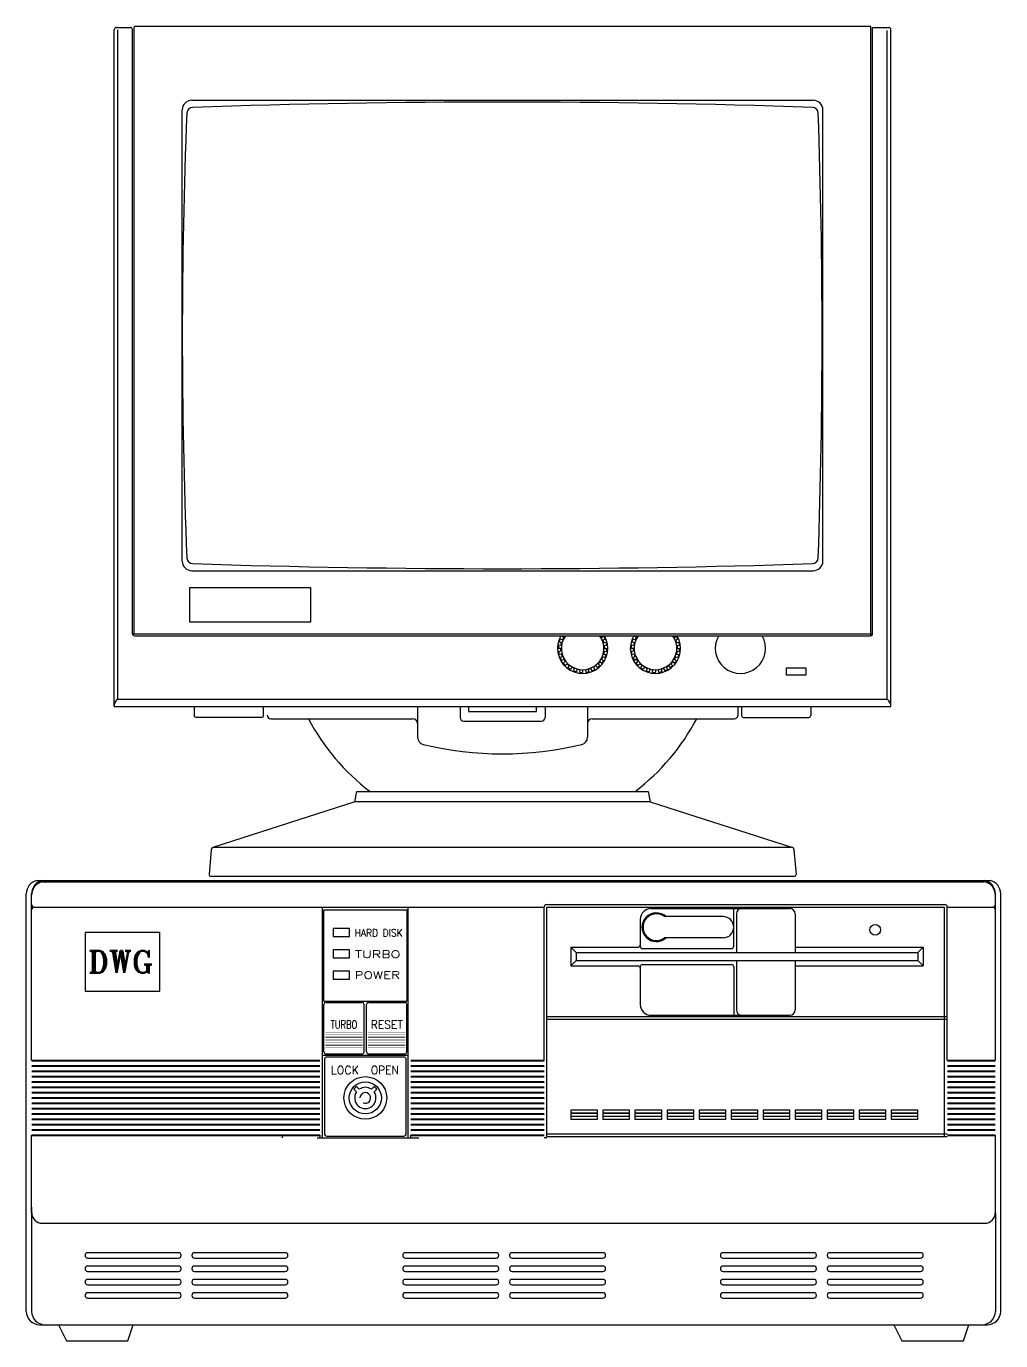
# Model space of a CAD drawing. Extents: x -42728 to 99010, y -18674 to 47645.
# Drawn here: x 43366 to 43829, y 25583 to 26207 of the extents above; entities that cross this region are included whole.
import ezdxf
from ezdxf.enums import TextEntityAlignment as Align

# ---------------------------------------------------------------- set-up
doc = ezdxf.new("R2010")
doc.units = 0
doc.header["$LTSCALE"] = 100
doc.header["$MEASUREMENT"] = 0
doc.layers.get('0').update_dxf_attribs({"linetype": 'CONTINUOUS'})
doc.styles.add('SIMP', font='ROMAND', dxfattribs={"width": 0.85})
doc.styles.add('TR', font='ROMANT')

# ---------------------------------------------------------------- blocks, each defined once
blk = doc.blocks.new('FTBOX1')
for p, q in [((0.258, 6.871), (14.396, 6.871)), ((0.338, 6.851), (14.31, 6.851)), ((0.1, 0.475), (0.1, 6.673)), ((0.179, 4.198), (0.179, 6.673)), ((14.475, 4.198), (14.475, 6.673)), ((14.554, 0.475), (14.554, 6.673)), ((0.219, 6.475), (7.782, 6.475)), ((4.496, 3.049), (4.496, 6.475)), ((5.763, 3.049), (5.763, 6.475)), ((7.782, 4.198), (7.782, 6.481)), ((7.816, 6.514), (13.728, 6.514)), ((7.822, 6.475), (13.722, 6.475)), ((7.822, 3.069), (7.822, 6.475)), ((9.366, 6.455), (10.634, 6.455)), ((10.594, 6.455), (10.713, 6.455)), ((10.594, 5.894), (10.594, 6.455)), ((10.713, 6.455), (11.426, 6.455)), ((13.722, 3.069), (13.722, 6.475)), ((13.762, 4.198), (13.762, 6.481)), ((13.762, 6.475), (14.435, 6.475)), ((4.515, 6.435), (5.746, 6.435)), ((4.515, 5.082), (4.515, 6.435)), ((5.746, 6.435), (5.746, 5.083)), ((9.208, 6.296), (9.208, 5.914)), ((10.436, 6.336), (9.564, 6.336)), ((10.634, 6.376), (10.634, 5.801)), ((11.505, 6.376), (11.505, 5.801)), ((9.208, 6.059), (9.208, 5.894)), ((8.178, 5.881), (8.258, 5.801)), ((8.178, 5.881), (8.178, 5.603)), ((8.178, 5.881), (9.174, 5.881)), ((9.242, 5.861), (10.56, 5.861)), ((10.436, 6.019), (9.564, 6.019)), ((11.505, 5.881), (13.406, 5.881)), ((13.326, 5.801), (13.406, 5.881)), ((13.406, 5.881), (13.406, 5.603)), ((8.258, 5.683), (8.178, 5.603)), ((8.258, 5.801), (8.258, 5.683)), ((8.258, 5.801), (13.326, 5.801)), ((8.258, 5.683), (13.326, 5.683)), ((10.634, 5.683), (10.634, 4.95)), ((11.505, 5.683), (11.505, 4.95)), ((13.326, 5.801), (13.326, 5.683)), ((13.406, 5.603), (13.326, 5.683)), ((8.178, 5.603), (9.174, 5.603)), ((9.208, 5.59), (9.208, 5.504)), ((9.208, 5.57), (9.208, 5.029)), ((9.242, 5.623), (10.56, 5.623)), ((10.594, 5.59), (10.594, 4.871)), ((11.505, 5.603), (13.406, 5.603)), ((4.515, 5.082), (5.743, 5.082)), ((4.515, 4.33), (4.515, 5.028)), ((4.549, 5.062), (5.077, 5.062)), ((5.11, 4.33), (5.11, 5.028)), ((5.148, 4.33), (5.148, 5.028)), ((5.182, 5.062), (5.709, 5.062)), ((5.743, 4.33), (5.743, 5.028)), ((7.822, 4.851), (13.762, 4.851)), ((7.822, 4.811), (13.762, 4.811)), ((9.366, 4.871), (10.634, 4.871)), ((10.594, 4.871), (10.713, 4.871)), ((10.634, 4.871), (10.634, 4.851)), ((10.713, 4.871), (11.426, 4.871)), ((4.549, 4.297), (5.077, 4.297)), ((5.182, 4.297), (5.709, 4.297)), ((4.496, 4.277), (5.763, 4.277)), ((4.999, 3.734), (4.958, 3.775)), ((5.039, 3.773), (4.998, 3.814)), ((5.22, 3.773), (5.261, 3.814)), ((5.259, 3.734), (5.3, 3.775)), ((5.261, 3.814), (5.3, 3.775)), ((0.179, 1.94), (0.179, 3.089)), ((4.416, 3.049), (5.921, 3.049)), ((7.822, 3.049), (7.782, 3.049)), ((7.822, 3.109), (13.762, 3.109)), ((7.822, 3.069), (13.762, 3.069)), ((14.475, 1.94), (14.475, 3.089)), ((0.179, 2.02), (0.179, 0.475)), ((0.338, 1.782), (14.316, 1.782)), ((14.475, 1.94), (14.475, 0.475)), ((0.298, 0.277), (0.377, 0.277)), ((0.377, 0.277), (14.277, 0.277)), ((0.575, 0.277), (0.694, 0.04)), ((1.605, 0.04), (1.684, 0.277)), ((12.97, 0.277), (13.089, 0.04)), ((14, 0.04), (14.079, 0.277)), ((14.198, 0.277), (14.356, 0.277)), ((0.694, 0.04), (1.605, 0.04)), ((13.089, 0.04), (14, 0.04))]:
    blk.add_line(p, q)
for points in [[(0.971, 6.098), (0.971, 5.227), (2.08, 5.227), (2.08, 6.098)], [(4.654, 6.158), (4.654, 6.039), (4.892, 6.039), (4.892, 6.158)], [(4.654, 5.841), (4.654, 5.722), (4.892, 5.722), (4.892, 5.841)], [(4.654, 5.524), (4.654, 5.405), (4.892, 5.405), (4.892, 5.524)], [(8.178, 3.421), (8.574, 3.421), (8.574, 3.461), (8.178, 3.461)], [(8.178, 3.374), (8.574, 3.374), (8.574, 3.414), (8.178, 3.414)], [(8.178, 3.326), (8.574, 3.326), (8.574, 3.366), (8.178, 3.366)], [(8.654, 3.421), (9.05, 3.421), (9.05, 3.461), (8.654, 3.461)], [(8.654, 3.374), (9.05, 3.374), (9.05, 3.414), (8.654, 3.414)], [(8.654, 3.326), (9.05, 3.326), (9.05, 3.366), (8.654, 3.366)], [(9.129, 3.421), (9.525, 3.421), (9.525, 3.461), (9.129, 3.461)], [(9.129, 3.374), (9.525, 3.374), (9.525, 3.414), (9.129, 3.414)], [(9.129, 3.326), (9.525, 3.326), (9.525, 3.366), (9.129, 3.366)], [(9.604, 3.421), (10, 3.421), (10, 3.461), (9.604, 3.461)], [(9.604, 3.374), (10, 3.374), (10, 3.414), (9.604, 3.414)], [(9.604, 3.326), (10, 3.326), (10, 3.366), (9.604, 3.366)], [(10.079, 3.421), (10.475, 3.421), (10.475, 3.461), (10.079, 3.461)], [(10.079, 3.374), (10.475, 3.374), (10.475, 3.414), (10.079, 3.414)], [(10.079, 3.326), (10.475, 3.326), (10.475, 3.366), (10.079, 3.366)], [(10.554, 3.421), (10.95, 3.421), (10.95, 3.461), (10.554, 3.461)], [(10.554, 3.374), (10.95, 3.374), (10.95, 3.414), (10.554, 3.414)], [(10.554, 3.326), (10.95, 3.326), (10.95, 3.366), (10.554, 3.366)], [(11.03, 3.421), (11.426, 3.421), (11.426, 3.461), (11.03, 3.461)], [(11.03, 3.374), (11.426, 3.374), (11.426, 3.414), (11.03, 3.414)], [(11.03, 3.326), (11.426, 3.326), (11.426, 3.366), (11.03, 3.366)], [(11.505, 3.421), (11.901, 3.421), (11.901, 3.461), (11.505, 3.461)], [(11.505, 3.374), (11.901, 3.374), (11.901, 3.414), (11.505, 3.414)], [(11.505, 3.326), (11.901, 3.326), (11.901, 3.366), (11.505, 3.366)], [(11.98, 3.421), (12.376, 3.421), (12.376, 3.461), (11.98, 3.461)], [(11.98, 3.374), (12.376, 3.374), (12.376, 3.414), (11.98, 3.414)], [(11.98, 3.326), (12.376, 3.326), (12.376, 3.366), (11.98, 3.366)], [(12.455, 3.421), (12.851, 3.421), (12.851, 3.461), (12.455, 3.461)], [(12.455, 3.374), (12.851, 3.374), (12.851, 3.414), (12.455, 3.414)], [(12.455, 3.326), (12.851, 3.326), (12.851, 3.366), (12.455, 3.366)], [(12.93, 3.421), (13.326, 3.421), (13.326, 3.461), (12.93, 3.461)], [(12.93, 3.374), (13.326, 3.374), (13.326, 3.414), (12.93, 3.414)], [(12.93, 3.326), (13.326, 3.326), (13.326, 3.366), (12.93, 3.366)]]:
    blk.add_lwpolyline(points, close=True)
for points, const_width in [([(4.535, 4.609), (5.09, 4.609)], 0.00594), ([(4.535, 4.586), (5.09, 4.586)], 0.00594), ([(4.535, 4.562), (5.09, 4.562)], 0.00594), ([(4.535, 4.538), (5.09, 4.538)], 0.00594), ([(4.535, 4.514), (5.09, 4.514)], 0.00594), ([(4.535, 4.491), (5.09, 4.491)], 0.00594), ([(5.169, 4.609), (5.723, 4.609)], 0.00594), ([(5.169, 4.586), (5.723, 4.586)], 0.00594), ([(5.169, 4.562), (5.723, 4.562)], 0.00594), ([(5.169, 4.538), (5.723, 4.538)], 0.00594), ([(5.169, 4.514), (5.723, 4.514)], 0.00594), ([(5.169, 4.491), (5.723, 4.491)], 0.00594), ([(4.535, 4.467), (5.09, 4.467)], 0.00594), ([(4.535, 4.443), (5.09, 4.443)], 0.00594), ([(4.535, 4.419), (5.09, 4.419)], 0.00594), ([(4.535, 4.396), (5.09, 4.396)], 0.00594), ([(5.169, 4.467), (5.723, 4.467)], 0.00594), ([(5.169, 4.443), (5.723, 4.443)], 0.00594), ([(5.169, 4.419), (5.723, 4.419)], 0.00594), ([(5.169, 4.396), (5.723, 4.396)], 0.00594), ([(0.179, 4.198), (4.456, 4.198)], 0.0317), ([(0.179, 4.118), (4.456, 4.118)], 0.0317), ([(5.802, 4.198), (7.782, 4.198)], 0.0317), ([(5.802, 4.118), (7.782, 4.118)], 0.0317), ([(13.762, 4.198), (14.475, 4.198)], 0.0317), ([(13.762, 4.118), (14.475, 4.118)], 0.0317), ([(0.179, 4.039), (4.456, 4.039)], 0.0317), ([(0.179, 3.96), (4.456, 3.96)], 0.0317), ([(5.802, 4.039), (7.782, 4.039)], 0.0317), ([(5.802, 3.96), (7.782, 3.96)], 0.0317), ([(13.762, 4.039), (14.475, 4.039)], 0.0317), ([(13.762, 3.96), (14.475, 3.96)], 0.0317), ([(0.179, 3.881), (4.456, 3.881)], 0.0317), ([(0.179, 3.802), (4.456, 3.802)], 0.0317), ([(0.179, 3.722), (4.456, 3.722)], 0.0317), ([(5.802, 3.881), (7.782, 3.881)], 0.0317), ([(5.802, 3.802), (7.782, 3.802)], 0.0317), ([(5.802, 3.722), (7.782, 3.722)], 0.0317), ([(13.762, 3.881), (14.475, 3.881)], 0.0317), ([(13.762, 3.802), (14.475, 3.802)], 0.0317), ([(13.762, 3.722), (14.475, 3.722)], 0.0317), ([(0.179, 3.643), (4.456, 3.643)], 0.0317), ([(0.179, 3.564), (4.456, 3.564)], 0.0317), ([(5.802, 3.643), (7.782, 3.643)], 0.0317), ([(5.802, 3.564), (7.782, 3.564)], 0.0317), ([(13.762, 3.643), (14.475, 3.643)], 0.0317), ([(13.762, 3.564), (14.475, 3.564)], 0.0317), ([(0.179, 3.485), (4.456, 3.485)], 0.0317), ([(0.179, 3.406), (4.456, 3.406)], 0.0317), ([(0.179, 3.326), (4.456, 3.326)], 0.0317), ([(5.802, 3.485), (7.782, 3.485)], 0.0317), ([(5.802, 3.406), (7.782, 3.406)], 0.0317), ([(5.802, 3.326), (7.782, 3.326)], 0.0317), ([(13.762, 3.485), (14.475, 3.485)], 0.0317), ([(13.762, 3.406), (14.475, 3.406)], 0.0317), ([(13.762, 3.326), (14.475, 3.326)], 0.0317), ([(0.179, 3.247), (4.456, 3.247)], 0.0317), ([(0.179, 3.168), (4.456, 3.168)], 0.0317), ([(5.802, 3.247), (7.782, 3.247)], 0.0317), ([(5.802, 3.168), (7.782, 3.168)], 0.0317), ([(13.762, 3.247), (14.475, 3.247)], 0.0317), ([(13.762, 3.168), (14.475, 3.168)], 0.0317), ([(0.179, 3.089), (4.456, 3.089)], 0.0317), ([(5.802, 3.089), (7.782, 3.089)], 0.0317), ([(13.762, 3.089), (14.475, 3.089)], 0.0317)]:
    blk.add_lwpolyline(points, dxfattribs=dict(const_width=const_width))
for points in [[(4.523, 4.215), (4.523, 3.111, 0.414214), (4.557, 3.078), (5.701, 3.078, 0.414214), (5.735, 3.111), (5.735, 4.215, 0.414214), (5.701, 4.249), (4.557, 4.249, 0.414214)], [(1.01, 1.267), (2.358, 1.267, 0.414214), (2.397, 1.306), (2.397, 1.307, 0.414214), (2.358, 1.346), (1.01, 1.346, 0.414214), (0.971, 1.307), (0.971, 1.306, 0.414214)], [(2.594, 1.267), (3.942, 1.267, 0.414214), (3.981, 1.306), (3.981, 1.307, 0.414214), (3.942, 1.346), (2.594, 1.346, 0.414214), (2.555, 1.307), (2.555, 1.306, 0.414214)], [(5.723, 1.267), (7.07, 1.267, 0.414214), (7.109, 1.306), (7.109, 1.307, 0.414214), (7.07, 1.346), (5.723, 1.346, 0.414214), (5.684, 1.307), (5.684, 1.306, 0.414214)], [(7.307, 1.267), (8.654, 1.267, 0.414214), (8.693, 1.306), (8.693, 1.307, 0.414214), (8.654, 1.346), (7.307, 1.346, 0.414214), (7.268, 1.307), (7.268, 1.306, 0.414214)], [(10.435, 1.267), (11.782, 1.267, 0.414214), (11.822, 1.306), (11.822, 1.307, 0.414214), (11.782, 1.346), (10.435, 1.346, 0.414214), (10.396, 1.307), (10.396, 1.306, 0.414214)], [(12.019, 1.267), (13.366, 1.267, 0.414214), (13.406, 1.306), (13.406, 1.307, 0.414214), (13.366, 1.346), (12.019, 1.346, 0.414214), (11.98, 1.307), (11.98, 1.306, 0.414214)], [(1.01, 1.069), (2.358, 1.069, 0.414214), (2.397, 1.108), (2.397, 1.109, 0.414214), (2.358, 1.148), (1.01, 1.148, 0.414214), (0.971, 1.109), (0.971, 1.108, 0.414214)], [(2.594, 1.069), (3.942, 1.069, 0.414214), (3.981, 1.108), (3.981, 1.109, 0.414214), (3.942, 1.148), (2.594, 1.148, 0.414214), (2.555, 1.109), (2.555, 1.108, 0.414214)], [(5.723, 1.069), (7.07, 1.069, 0.414214), (7.109, 1.108), (7.109, 1.109, 0.414214), (7.07, 1.148), (5.723, 1.148, 0.414214), (5.684, 1.109), (5.684, 1.108, 0.414214)], [(7.307, 1.069), (8.654, 1.069, 0.414214), (8.693, 1.108), (8.693, 1.109, 0.414214), (8.654, 1.148), (7.307, 1.148, 0.414214), (7.268, 1.109), (7.268, 1.108, 0.414214)], [(10.435, 1.069), (11.782, 1.069, 0.414214), (11.822, 1.108), (11.822, 1.109, 0.414214), (11.782, 1.148), (10.435, 1.148, 0.414214), (10.396, 1.109), (10.396, 1.108, 0.414214)], [(12.019, 1.069), (13.366, 1.069, 0.414214), (13.406, 1.108), (13.406, 1.109, 0.414214), (13.366, 1.148), (12.019, 1.148, 0.414214), (11.98, 1.109), (11.98, 1.108, 0.414214)], [(1.01, 0.871), (2.358, 0.871, 0.414214), (2.397, 0.91), (2.397, 0.911, 0.414214), (2.358, 0.95), (1.01, 0.95, 0.414214), (0.971, 0.911), (0.971, 0.91, 0.414214)], [(2.594, 0.871), (3.942, 0.871, 0.414214), (3.981, 0.91), (3.981, 0.911, 0.414214), (3.942, 0.95), (2.594, 0.95, 0.414214), (2.555, 0.911), (2.555, 0.91, 0.414214)], [(5.723, 0.871), (7.07, 0.871, 0.414214), (7.109, 0.91), (7.109, 0.911, 0.414214), (7.07, 0.95), (5.723, 0.95, 0.414214), (5.684, 0.911), (5.684, 0.91, 0.414214)], [(7.307, 0.871), (8.654, 0.871, 0.414214), (8.693, 0.91), (8.693, 0.911, 0.414214), (8.654, 0.95), (7.307, 0.95, 0.414214), (7.268, 0.911), (7.268, 0.91, 0.414214)], [(10.435, 0.871), (11.782, 0.871, 0.414214), (11.822, 0.91), (11.822, 0.911, 0.414214), (11.782, 0.95), (10.435, 0.95, 0.414214), (10.396, 0.911), (10.396, 0.91, 0.414214)], [(12.019, 0.871), (13.366, 0.871, 0.414214), (13.406, 0.91), (13.406, 0.911, 0.414214), (13.366, 0.95), (12.019, 0.95, 0.414214), (11.98, 0.911), (11.98, 0.91, 0.414214)], [(1.01, 0.673), (2.358, 0.673, 0.414214), (2.397, 0.712), (2.397, 0.713, 0.414214), (2.358, 0.752), (1.01, 0.752, 0.414214), (0.971, 0.713), (0.971, 0.712, 0.414214)], [(2.594, 0.673), (3.942, 0.673, 0.414214), (3.981, 0.712), (3.981, 0.713, 0.414214), (3.942, 0.752), (2.594, 0.752, 0.414214), (2.555, 0.713), (2.555, 0.712, 0.414214)], [(5.723, 0.673), (7.07, 0.673, 0.414214), (7.109, 0.712), (7.109, 0.713, 0.414214), (7.07, 0.752), (5.723, 0.752, 0.414214), (5.684, 0.713), (5.684, 0.712, 0.414214)], [(7.307, 0.673), (8.654, 0.673, 0.414214), (8.693, 0.712), (8.693, 0.713, 0.414214), (8.654, 0.752), (7.307, 0.752, 0.414214), (7.268, 0.713), (7.268, 0.712, 0.414214)], [(10.435, 0.673), (11.782, 0.673, 0.414214), (11.822, 0.712), (11.822, 0.713, 0.414214), (11.782, 0.752), (10.435, 0.752, 0.414214), (10.396, 0.713), (10.396, 0.712, 0.414214)], [(12.019, 0.673), (13.366, 0.673, 0.414214), (13.406, 0.712), (13.406, 0.713, 0.414214), (13.366, 0.752), (12.019, 0.752, 0.414214), (11.98, 0.713), (11.98, 0.712, 0.414214)]]:
    blk.add_lwpolyline(points, format="xyb", close=True)
for points in [[(3.902, 3.049), (3.902, 3.089)], [(4.456, 3.089), (4.456, 3.049), (5.802, 3.049), (5.802, 3.089)]]:
    blk.add_lwpolyline(points)
for centre, radius in [((12.693, 6.138), 0.0792), ((5.129, 3.643), 0.317), ((5.129, 3.643), 0.238)]:
    blk.add_circle(centre, radius)
for centre, radius, start, end in [((0.303, 6.673), 0.203, 102.6804, 180), ((0.382, 6.673), 0.203, 102.6804, 180), ((0.382, 6.653), 0.203, 102.6804, 180), ((14.272, 6.673), 0.203, 0, 77.3196), ((14.272, 6.653), 0.203, 0, 77.3196), ((14.351, 6.673), 0.203, 0, 77.3196), ((0.219, 6.514), 0.0396, 180, 270), ((0.219, 6.435), 0.0396, 90, 180), ((7.816, 6.481), 0.0337, 90, 180), ((9.366, 6.296), 0.158, 90, 180), ((10.713, 6.376), 0.0792, 90, 180), ((11.426, 6.376), 0.0792, 0, 90), ((13.728, 6.481), 0.0337, 0, 90), ((14.435, 6.514), 0.0396, 270, 0), ((14.435, 6.435), 0.0396, 0, 90), ((9.446, 6.178), 0.213, 47.9337, 312.0663), ((9.446, 6.178), 0.198, 53.1301, 306.8699), ((10.436, 6.178), 0.158, 270, 90), ((9.174, 5.914), 0.0337, 270, 0), ((9.242, 5.894), 0.0337, 180, 270), ((10.56, 5.894), 0.0337, 270, 0), ((9.174, 5.57), 0.0337, 360, 90), ((9.242, 5.59), 0.0337, 90, 180), ((10.56, 5.59), 0.0337, 0, 90), ((4.549, 5.028), 0.0337, 90, 180), ((5.077, 5.028), 0.0337, 360, 90), ((5.182, 5.028), 0.0337, 90, 180), ((5.709, 5.028), 0.0337, 0, 90), ((9.366, 5.029), 0.158, 180, 270), ((10.713, 4.95), 0.0792, 180, 270), ((11.426, 4.95), 0.0792, 270, 360), ((4.549, 4.33), 0.0337, 180, 270), ((5.077, 4.33), 0.0337, 270, 0), ((5.182, 4.33), 0.0337, 180, 270), ((5.709, 4.33), 0.0337, 270, 0), ((5.129, 3.643), 0.216, 127.5433, 142.4567), ((5.129, 3.643), 0.158, 145.1821, 34.8179), ((5.129, 3.643), 0.158, 55.1821, 124.8179), ((5.129, 3.643), 0.0792, 245.4698, 180.4146), ((0.338, 1.94), 0.158, 180, 270), ((14.316, 1.94), 0.158, 270, 0), ((0.298, 0.475), 0.198, 180, 270), ((0.377, 0.475), 0.198, 180, 270), ((14.277, 0.475), 0.198, 270, 0), ((14.356, 0.475), 0.198, 270, 0)]:
    blk.add_arc(centre, radius, start, end)
at = {"style": 'SIMP'}
for s, height, width, p, p2 in [('HARD DISK', 0.1089, 0.799154, (4.971, 6.039), (5.684, 6.039)), ('TURBO', 0.1089, 1.324675, (4.975, 5.722), (5.649, 5.722)), ('POWER', 0.1089, 1.248252, (4.971, 5.413), (5.644, 5.413)), ('TURBO', 0.1188, 0.714286, (4.614, 4.673), (5.01, 4.673)), ('RESET', 0.1188, 0.903226, (5.208, 4.673), (5.684, 4.673)), ('LOCK', 0.1233, 0.90877, (4.617, 3.995), (5.034, 3.995)), ('OPEN', 0.1233, 0.897267, (5.211, 3.995), (5.627, 3.995))]:
    blk.add_text(s, height=height, dxfattribs=dict(at, width=width)).set_placement(p, p2, align=Align.FIT)
at = {"style": 'TR'}
blk.add_text('DWG', height=0.3295, dxfattribs=at).set_placement((1.016, 5.498))
blk = doc.blocks.new('MONITORA')
for p, q in [((0, 0), (0, 321.64)), ((0.92, 322.56), (7.72, 322.56)), ((1.73, 3.46), (1.73, 321.4)), ((8.64, 34.62), (8.64, 321.64)), ((9.45, 34.56), (9.45, 322.76)), ((9.83, 323.14), (358.81, 323.14)), ((359.19, 33.64), (359.19, 322.76)), ((360, 34.62), (360, 322.56)), ((360, 322.56), (367.72, 322.56)), ((366.91, 3.46), (366.91, 321.06)), ((368.64, 0), (368.64, 321.64)), ((36.86, 288), (331.78, 288)), ((32.26, 69.12), (32.26, 283.39)), ((336.38, 69.12), (336.38, 283.39)), ((36.86, 64.51), (331.78, 64.51)), ((8.64, 34.56), (360, 34.56)), ((9.62, 33.64), (359.02, 33.64)), ((212.76, 31.62), (211.69, 32.06)), ((213.36, 32.83), (212.36, 33.41)), ((212.76, 31.62), (213.36, 32.83)), ((230.78, 33.64), (231.31, 32.83)), ((231.31, 32.83), (232.31, 33.41)), ((231.91, 31.62), (232.98, 32.06)), ((231.91, 31.62), (232.35, 30.33)), ((247.32, 31.62), (246.25, 32.06)), ((247.92, 32.83), (246.92, 33.41)), ((247.32, 31.62), (247.92, 32.83)), ((265.34, 33.64), (265.87, 32.83)), ((265.87, 32.83), (266.87, 33.41)), ((266.47, 31.62), (267.54, 32.06)), ((266.47, 31.62), (266.91, 30.33)), ((211.97, 27.65), (210.82, 27.65)), ((211.97, 27.65), (210.82, 27.65)), ((212.06, 29), (210.91, 29.15)), ((212.06, 26.29), (210.91, 26.14)), ((212.32, 30.33), (211.21, 30.63)), ((212.06, 26.29), (211.97, 27.65)), ((212.06, 29), (212.32, 30.33)), ((232.35, 30.33), (233.46, 30.63)), ((232.62, 26.29), (232.35, 24.96)), ((232.62, 29), (233.76, 29.15)), ((232.62, 29), (232.7, 27.65)), ((232.62, 26.29), (233.76, 26.14)), ((232.7, 27.65), (233.86, 27.65)), ((246.53, 27.65), (245.38, 27.65)), ((246.53, 27.65), (245.38, 27.65)), ((246.62, 29), (245.47, 29.15)), ((246.62, 26.29), (245.47, 26.14)), ((246.88, 30.33), (245.77, 30.63)), ((246.62, 26.29), (246.53, 27.65)), ((246.62, 29), (246.88, 30.33)), ((266.91, 30.33), (268.02, 30.63)), ((267.18, 26.29), (266.91, 24.96)), ((267.18, 29), (268.32, 29.15)), ((267.18, 29), (267.26, 27.65)), ((267.18, 26.29), (268.32, 26.14)), ((267.26, 27.65), (268.42, 27.65)), ((212.32, 24.96), (211.21, 24.67)), ((212.76, 23.68), (211.69, 23.24)), ((212.76, 23.68), (212.32, 24.96)), ((213.36, 22.46), (212.36, 21.89)), ((214.11, 21.34), (213.2, 20.64)), ((214.11, 21.34), (213.36, 22.46)), ((215, 20.32), (214.19, 19.5)), ((216.02, 19.42), (215, 20.32)), ((216.02, 19.42), (215.32, 18.51)), ((228.65, 19.42), (227.52, 18.67)), ((228.65, 19.42), (229.35, 18.51)), ((230.56, 21.34), (229.67, 20.32)), ((229.67, 20.32), (230.48, 19.5)), ((230.56, 21.34), (231.48, 20.64)), ((231.91, 23.68), (231.31, 22.46)), ((231.31, 22.46), (232.31, 21.89)), ((231.91, 23.68), (232.98, 23.24)), ((232.35, 24.96), (233.46, 24.67)), ((246.88, 24.96), (245.77, 24.67)), ((247.32, 23.68), (246.25, 23.24)), ((247.32, 23.68), (246.88, 24.96)), ((247.92, 22.46), (246.92, 21.89)), ((248.67, 21.34), (247.76, 20.64)), ((248.67, 21.34), (247.92, 22.46)), ((249.56, 20.32), (248.75, 19.5)), ((250.58, 19.42), (249.56, 20.32)), ((250.58, 19.42), (249.88, 18.51)), ((263.21, 19.42), (262.08, 18.67)), ((263.21, 19.42), (263.91, 18.51)), ((265.12, 21.34), (264.23, 20.32)), ((264.23, 20.32), (265.04, 19.5)), ((265.12, 21.34), (266.04, 20.64)), ((266.47, 23.68), (265.87, 22.46)), ((265.87, 22.46), (266.87, 21.89)), ((266.47, 23.68), (267.54, 23.24)), ((266.91, 24.96), (268.02, 24.67)), ((217.15, 18.67), (216.58, 17.67)), ((218.37, 18.07), (217.15, 18.67)), ((218.37, 18.07), (217.93, 17)), ((219.65, 17.63), (219.35, 16.52)), ((220.98, 17.37), (219.65, 17.63)), ((220.98, 17.37), (220.83, 16.23)), ((223.69, 17.37), (222.34, 17.28)), ((222.34, 17.28), (222.34, 16.13)), ((223.69, 17.37), (223.84, 16.23)), ((226.3, 18.07), (225.02, 17.63)), ((225.02, 17.63), (225.32, 16.52)), ((226.3, 18.07), (226.74, 17)), ((227.52, 18.67), (228.1, 17.67)), ((251.71, 18.67), (251.14, 17.67)), ((252.93, 18.07), (251.71, 18.67)), ((252.93, 18.07), (252.49, 17)), ((254.21, 17.63), (253.91, 16.52)), ((255.54, 17.37), (254.21, 17.63)), ((255.54, 17.37), (255.39, 16.23)), ((258.25, 17.37), (256.9, 17.28)), ((256.9, 17.28), (256.9, 16.13)), ((258.25, 17.37), (258.4, 16.23)), ((260.86, 18.07), (259.58, 17.63)), ((259.58, 17.63), (259.88, 16.52)), ((260.86, 18.07), (261.3, 17)), ((262.08, 18.67), (262.66, 17.67)), ((319.1, 18.43), (328.32, 18.43)), ((319.1, 14.98), (319.1, 18.43)), ((328.32, 14.98), (319.1, 14.98)), ((328.32, 18.43), (328.32, 14.98)), ((0, 0), (368.64, 0)), ((1.73, 3.46), (366.91, 3.46)), ((38.02, -4.5), (38.02, 0)), ((70.87, -4.5), (70.87, 0)), ((144, 0), (144, -14.59)), ((164.16, 0), (164.16, -5.18)), ((168.19, 0), (168.19, -2.3)), ((200.45, -2.3), (200.45, 0)), ((204.48, 0), (204.48, -5.18)), ((224.64, 0), (224.64, -14.59)), ((296.06, 0), (296.06, -4.03)), ((297.79, 0), (297.79, -4.27)), ((330.62, 0), (330.62, -4.27)), ((38.59, -5.08), (70.29, -5.08)), ((74.3, -5.76), (141.7, -5.76)), ((168.19, -2.3), (200.45, -2.3)), ((226.94, -5.76), (294.34, -5.76)), ((298.71, -5.19), (329.7, -5.19)), ((165.89, -6.91), (202.75, -6.91)), ((114.21, -45.25), (115.2, -40.32)), ((115.2, -40.32), (253.44, -40.32)), ((253.44, -40.32), (254.43, -45.25)), ((114.21, -45.25), (47.23, -66.82)), ((254.3, -45.2), (114.34, -45.2)), ((254.43, -45.25), (321.41, -66.82)), ((46.08, -67.97), (45.01, -79.7)), ((47.23, -66.82), (321.5, -66.82)), ((322.65, -67.87), (323.63, -79.7)), ((45.87, -80.64), (322.77, -80.64))]:
    blk.add_line(p, q)
blk.add_lwpolyline([(35.71, 56.45), (35.71, 40.32), (93.31, 40.32), (93.31, 56.45)], close=True)
for centre, radius, start, end in [((0.92, 321.64), 0.922, 90, 180), ((7.72, 321.64), 0.922, 0, 90), ((9.83, 322.76), 0.38, 90, 180), ((358.81, 322.76), 0.38, 0, 90), ((367.72, 321.64), 0.922, 0, 90), ((36.86, 283.39), 4.61, 90, 180), ((331.78, 283.39), 4.61, 360, 90), ((2643.13, 176.26), 2610.82, 177.68155, 182.3184), ((37.33, 281.76), 2.88, 91.92625, 177.68155), ((184.32, -4088.83), 4375.94, 88.07394, 91.92625), ((331.3, 281.76), 2.88, 2.00911, 88.07394), ((-2676.15, 176.26), 3012.17, 357.99094, 2.00911), ((36.86, 69.12), 4.61, 180, 270), ((37.33, 70.76), 2.88, 182.3184, 268.12495), ((331.3, 70.76), 2.88, 271.87486, 357.99094), ((331.78, 69.12), 4.61, 270, 360), ((184.32, 4560.79), 4495.31, 268.12495, 271.87486), ((9.62, 34.62), 0.979, 180, 270), ((222.34, 27.65), 11.92, 149.83966, 30.16034), ((222.34, 27.65), 11.52, 157.5, 165), ((222.34, 27.65), 10.14, 143.77845, 36.22155), ((222.34, 27.65), 11.52, 148.66775, 150), ((222.34, 27.65), 11.52, 22.5, 30), ((256.9, 27.65), 11.92, 149.83966, 30.16034), ((256.9, 27.65), 11.52, 157.5, 165), ((256.9, 27.65), 10.14, 143.77845, 36.22155), ((256.9, 27.65), 11.52, 148.66775, 150), ((256.9, 27.65), 11.52, 22.5, 30), ((297.22, 27.65), 11.92, 149.83966, 30.16034), ((359.02, 34.62), 0.979, 270, 0), ((222.34, 27.65), 11.52, 172.5, 180), ((222.34, 27.65), 11.52, 187.5, 195), ((222.34, 27.65), 11.52, 7.5, 15), ((222.34, 27.65), 11.52, 352.5, 0), ((256.9, 27.65), 11.52, 172.5, 180), ((256.9, 27.65), 11.52, 187.5, 195), ((256.9, 27.65), 11.52, 7.5, 15), ((256.9, 27.65), 11.52, 352.5, 0), ((222.34, 27.65), 11.52, 202.5, 210), ((222.34, 27.65), 11.52, 217.5, 225), ((222.34, 27.65), 11.52, 307.5, 315), ((222.34, 27.65), 11.52, 322.5, 330), ((222.34, 27.65), 11.52, 337.5, 345), ((256.9, 27.65), 11.52, 202.5, 210), ((256.9, 27.65), 11.52, 217.5, 225), ((256.9, 27.65), 11.52, 307.5, 315), ((256.9, 27.65), 11.52, 322.5, 330), ((256.9, 27.65), 11.52, 337.5, 345), ((222.34, 27.65), 11.52, 232.5, 240), ((222.34, 27.65), 11.52, 247.5, 255), ((222.34, 27.65), 11.52, 262.5, 270), ((222.34, 27.65), 11.52, 277.5, 285), ((222.34, 27.65), 11.52, 292.5, 300), ((256.9, 27.65), 11.52, 232.5, 240), ((256.9, 27.65), 11.52, 247.5, 255), ((256.9, 27.65), 11.52, 262.5, 270), ((256.9, 27.65), 11.52, 277.5, 285), ((256.9, 27.65), 11.52, 292.5, 300), ((3.46, 0.43), 3.49, 119.79381, 187.07609), ((364.75, 0.22), 3.89, 356.82017, 56.30993), ((38.59, -4.5), 0.576, 180, 270), ((70.29, -4.5), 0.576, 270, 360), ((74.3, -4.03), 1.73, 180, 270), ((184.32, 42.62), 104.09, 207.69947, 232.83111), ((141.7, -8.06), 2.3, 0, 90), ((165.89, -5.18), 1.73, 180, 270), ((202.75, -5.18), 1.73, 270, 0), ((226.94, -8.06), 2.3, 90, 180), ((184.32, 42.62), 104.09, 307.16889, 332.30053), ((294.34, -4.03), 1.73, 270, 360), ((298.71, -4.27), 0.922, 180, 270), ((329.7, -4.27), 0.922, 270, 360), ((147.46, -14.59), 3.46, 180, 256.31574), ((184.32, 136.81), 159.28, 256.31574, 283.68426), ((221.18, -14.59), 3.46, 283.68426, 0), ((47.23, -67.97), 1.15, 90, 180), ((321.5, -67.97), 1.15, 4.76364, 90), ((45.87, -79.78), 0.864, 174.80557, 270), ((322.77, -79.78), 0.864, 270, 4.76364)]:
    blk.add_arc(centre, radius, start, end)
blk = doc.blocks.new('DN03')
blk.add_blockref('MONITORA', (-468.22, 298.69))
at = {"xscale": 32, "yscale": 32, "zscale": 32}
blk.add_blockref('FTBOX1', (-513.16, -3.81), dxfattribs=at)

msp = doc.modelspace()

# ---------------------------------------------------------------- block references
msp.add_blockref('DN03', (43875.96301, 25585.57399))

doc.saveas('drawing.dxf')
